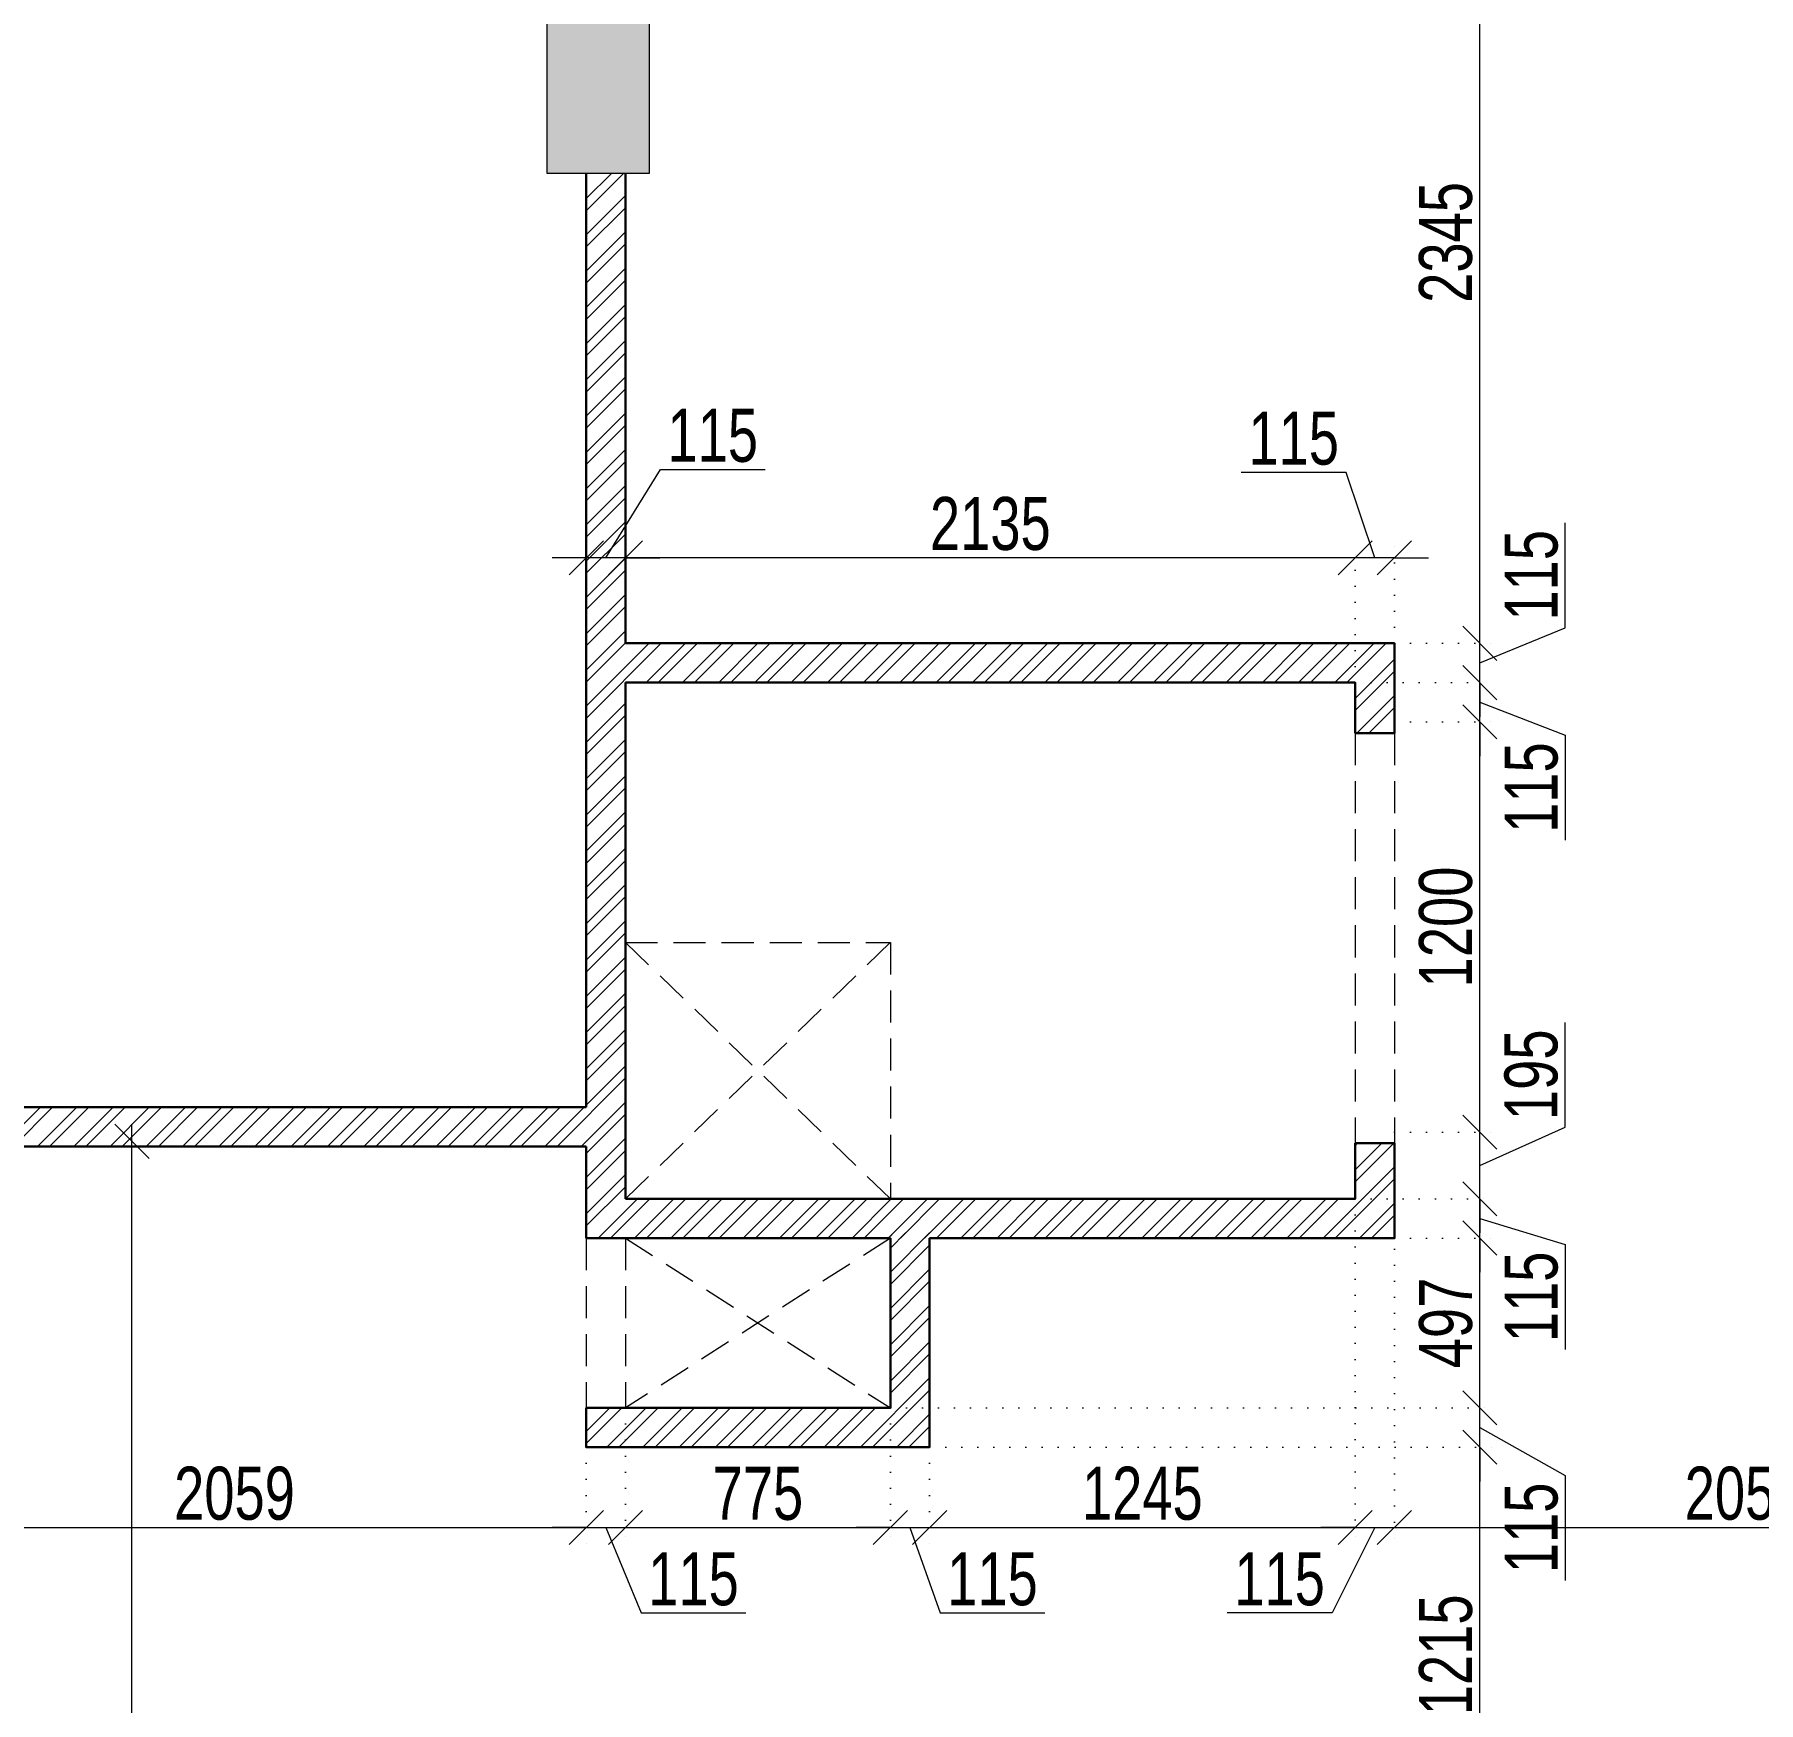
# Model space of a CAD drawing. Header units: inches. Extents: x 785882 to 928568, y 496782 to 576896.
# Drawn here: x 799110 to 804155, y 546141 to 551021 of the extents above; entities that cross this region are included whole.
import ezdxf

# ---------------------------------------------------------------- set-up
doc = ezdxf.new("R2010")
doc.units = ezdxf.units.IN
doc.header["$LTSCALE"] = 750
doc.header["$MEASUREMENT"] = 0
doc.linetypes.add('DOT', pattern=[0.25, 0, -0.25])
doc.linetypes.add('HIDDEN2', pattern=[0.1875, 0.125, -0.0625])
for name, color, linetype, lineweight in [('COLUMN', 5, 'Continuous', 13), ('DIMENSION WORKING-MSA', 222, 'Continuous', 13), ('DOTTED LINE-MSA', 3, 'HIDDEN2', 13), ('WALL HATCH-MSA', 251, 'Continuous', 9), ('WALL-MSA', 32, 'Continuous', 30)]:
    doc.layers.add(name, color=color, linetype=linetype, lineweight=lineweight)
doc.layers.add('R.C.C HATCH-MSA', color=250, linetype='Continuous')
doc.styles.add('AR', font='swisscl.ttf')
doc.dimstyles.new('WORKING DIM', dxfattribs={"dimtxt": 155, "dimasz": 100, "dimexe": 50, "dimexo": 0, "dimgap": 20, "dimtad": 1, "dimdec": 0, "dimzin": 0, "dimdsep": 46, "dimtxsty": 'AR', "dimblk": 'OBLIQUE', "dimcen": 0.09, "dimdle": 50, "dimclrd": 256, "dimclre": 250, "dimclrt": 256, "dimadec": 0, "dimazin": 0, "dimtfac": 1, "dimtdec": 0, "dimtofl": 0, "dimtmove": 1, "dimatfit": 0, "dimfxl": 1, "dimtolj": 1, "dimtzin": 0, "dimlwd": -1, "dimlwe": -1, "dimarcsym": 0})
pattern_1 = [(45, (-805741.795, -515731.36), (-53.0330086, 53.0330086), []), (45, (-805706.44, -515731.36), (-53.0330086, 53.0330086), [])]

# ---------------------------------------------------------------- blocks, each defined once
blk = doc.blocks.new('_Oblique')
at = {"color": 0, "linetype": 'ByBlock', "lineweight": -2}
blk.add_line((-0.5, -0.5), (0.5, 0.5), dxfattribs=at)
blk = doc.blocks.new('*D2724')
at = {"layer": 'Defpoints', "color": 0, "ltscale": 0.25, "transparency": 16777216}
for p in [(801729.2, 546888.2), (803339.3, 546888.2), (801809.3, 545673.2)]:
    blk.add_point(p, dxfattribs=at)
at = {"layer": 'DIMENSION WORKING-MSA', "ltscale": 0.25, "transparency": 16777216}
blk.add_line((803339.3, 545623.2), (803339.3, 546938.2), dxfattribs=at)
at = {"layer": 'DIMENSION WORKING-MSA', "color": 250, "linetype": 'DOT', "ltscale": 0.25, "transparency": 16777216}
for p, q in [((801729.2, 546888.2), (803389.3, 546888.2)), ((801809.3, 545673.2), (803389.3, 545673.2))]:
    blk.add_line(p, q, dxfattribs=at)
at = {"layer": 'DIMENSION WORKING-MSA', "ltscale": 0.25, "transparency": 16777216, "xscale": 100, "yscale": 100, "zscale": 100}
for p, rotation in [((803339.3, 546888.2), 90), ((803339.3, 545673.2), 270)]:
    blk.add_blockref('_Oblique', p, dxfattribs=dict(at, rotation=rotation))
at = {"layer": 'DIMENSION WORKING-MSA', "ltscale": 0.25, "transparency": 16777216, "insert": (803239.9, 546280.7), "char_height": 155, "attachment_point": 5, "rotation": 90, "style": 'AR'}
blk.add_mtext('\\A1;1215', dxfattribs=at)
blk = doc.blocks.new('*D2725')
at = {"layer": 'Defpoints', "color": 0, "ltscale": 0.25, "transparency": 16777216}
for p in [(801614.2, 547003.2), (803339.3, 547003.2), (801729.2, 546888.2)]:
    blk.add_point(p, dxfattribs=at)
at = {"layer": 'DIMENSION WORKING-MSA', "ltscale": 0.25, "transparency": 16777216}
for p, q in [((803339.3, 547003.2), (803339.3, 547103.2)), ((803339.3, 546888.2), (803339.3, 547003.2)), ((803339.3, 546945.7), (803589.3, 546805.5)), ((803339.3, 546888.2), (803339.3, 546788.2)), ((803589.3, 546805.5), (803589.3, 546498.7))]:
    blk.add_line(p, q, dxfattribs=at)
at = {"layer": 'DIMENSION WORKING-MSA', "color": 250, "linetype": 'DOT', "ltscale": 0.25, "transparency": 16777216}
for p, q in [((801614.2, 547003.2), (803389.3, 547003.2)), ((801729.2, 546888.2), (803389.3, 546888.2))]:
    blk.add_line(p, q, dxfattribs=at)
at = {"layer": 'DIMENSION WORKING-MSA', "ltscale": 0.25, "transparency": 16777216, "xscale": 100, "yscale": 100, "zscale": 100}
for p, rotation in [((803339.3, 547003.2), 270), ((803339.3, 546888.2), 90)]:
    blk.add_blockref('_Oblique', p, dxfattribs=dict(at, rotation=rotation))
at = {"layer": 'DIMENSION WORKING-MSA', "ltscale": 0.25, "transparency": 16777216, "insert": (803490.2, 546652.1), "char_height": 155, "attachment_point": 5, "rotation": 90, "style": 'AR'}
blk.add_mtext('\\A1;115', dxfattribs=at)
blk = doc.blocks.new('*D2726')
at = {"layer": 'Defpoints', "color": 0, "ltscale": 0.25, "transparency": 16777216}
for p in [(803089.3, 547499.9), (803339.3, 547499.9), (801614.2, 547003.2)]:
    blk.add_point(p, dxfattribs=at)
at = {"layer": 'DIMENSION WORKING-MSA', "ltscale": 0.25, "transparency": 16777216}
blk.add_line((803339.3, 546953.2), (803339.3, 547549.9), dxfattribs=at)
at = {"layer": 'DIMENSION WORKING-MSA', "color": 250, "linetype": 'DOT', "ltscale": 0.25, "transparency": 16777216}
for p, q in [((803089.3, 547499.9), (803389.3, 547499.9)), ((801614.2, 547003.2), (803389.3, 547003.2))]:
    blk.add_line(p, q, dxfattribs=at)
at = {"layer": 'DIMENSION WORKING-MSA', "ltscale": 0.25, "transparency": 16777216, "xscale": 100, "yscale": 100, "zscale": 100}
for p, rotation in [((803339.3, 547499.9), 90), ((803339.3, 547003.2), 270)]:
    blk.add_blockref('_Oblique', p, dxfattribs=dict(at, rotation=rotation))
at = {"layer": 'DIMENSION WORKING-MSA', "ltscale": 0.25, "transparency": 16777216, "insert": (803240, 547251.5), "char_height": 155, "attachment_point": 5, "rotation": 90, "style": 'AR'}
blk.add_mtext('\\A1;497', dxfattribs=at)
blk = doc.blocks.new('*D2727')
at = {"layer": 'Defpoints', "color": 0, "ltscale": 0.25, "transparency": 16777216}
for p in [(802974.3, 547614.9), (803339.3, 547614.9), (803089.3, 547499.9)]:
    blk.add_point(p, dxfattribs=at)
at = {"layer": 'DIMENSION WORKING-MSA', "ltscale": 0.25, "transparency": 16777216}
for p, q in [((803339.3, 547614.9), (803339.3, 547714.9)), ((803339.3, 547499.9), (803339.3, 547614.9)), ((803339.3, 547557.4), (803589.3, 547481.3)), ((803339.3, 547499.9), (803339.3, 547399.9)), ((803589.3, 547481.3), (803589.3, 547174.4))]:
    blk.add_line(p, q, dxfattribs=at)
at = {"layer": 'DIMENSION WORKING-MSA', "color": 250, "linetype": 'DOT', "ltscale": 0.25, "transparency": 16777216}
for p, q in [((802974.3, 547614.9), (803389.3, 547614.9)), ((803089.3, 547499.9), (803389.3, 547499.9))]:
    blk.add_line(p, q, dxfattribs=at)
at = {"layer": 'DIMENSION WORKING-MSA', "ltscale": 0.25, "transparency": 16777216, "xscale": 100, "yscale": 100, "zscale": 100}
for p, rotation in [((803339.3, 547614.9), 270), ((803339.3, 547499.9), 90)]:
    blk.add_blockref('_Oblique', p, dxfattribs=dict(at, rotation=rotation))
at = {"layer": 'DIMENSION WORKING-MSA', "ltscale": 0.25, "transparency": 16777216, "insert": (803490.2, 547327.8), "char_height": 155, "attachment_point": 5, "rotation": 90, "style": 'AR'}
blk.add_mtext('\\A1;115', dxfattribs=at)
blk = doc.blocks.new('*D2728')
at = {"layer": 'Defpoints', "color": 0, "ltscale": 0.25, "transparency": 16777216}
for p in [(803089.3, 547809.9), (803339.3, 547809.9), (802974.3, 547614.9)]:
    blk.add_point(p, dxfattribs=at)
at = {"layer": 'DIMENSION WORKING-MSA', "ltscale": 0.25, "transparency": 16777216}
for p, q in [((803589.3, 547824.1), (803589.3, 548131)), ((803339.3, 547809.9), (803339.3, 547909.9)), ((803339.3, 547712.4), (803589.3, 547824.1)), ((803339.3, 547614.9), (803339.3, 547809.9)), ((803339.3, 547614.9), (803339.3, 547514.9))]:
    blk.add_line(p, q, dxfattribs=at)
at = {"layer": 'DIMENSION WORKING-MSA', "color": 250, "linetype": 'DOT', "ltscale": 0.25, "transparency": 16777216}
for p, q in [((803089.3, 547809.9), (803389.3, 547809.9)), ((802974.3, 547614.9), (803389.3, 547614.9))]:
    blk.add_line(p, q, dxfattribs=at)
at = {"layer": 'DIMENSION WORKING-MSA', "ltscale": 0.25, "transparency": 16777216, "xscale": 100, "yscale": 100, "zscale": 100}
for p, rotation in [((803339.3, 547809.9), 270), ((803339.3, 547614.9), 90)]:
    blk.add_blockref('_Oblique', p, dxfattribs=dict(at, rotation=rotation))
at = {"layer": 'DIMENSION WORKING-MSA', "ltscale": 0.25, "transparency": 16777216, "insert": (803489.9, 547977.6), "char_height": 155, "attachment_point": 5, "rotation": 90, "style": 'AR'}
blk.add_mtext('\\A1;195', dxfattribs=at)
blk = doc.blocks.new('*D2729')
at = {"layer": 'Defpoints', "color": 0, "ltscale": 0.25, "transparency": 16777216}
for p in [(803089.3, 549009.9), (803339.3, 549009.9), (803089.3, 547809.9)]:
    blk.add_point(p, dxfattribs=at)
at = {"layer": 'DIMENSION WORKING-MSA', "ltscale": 0.25, "transparency": 16777216}
blk.add_line((803339.3, 547759.9), (803339.3, 549059.9), dxfattribs=at)
at = {"layer": 'DIMENSION WORKING-MSA', "color": 250, "linetype": 'DOT', "ltscale": 0.25, "transparency": 16777216}
for p, q in [((803089.3, 549009.9), (803389.3, 549009.9)), ((803089.3, 547809.9), (803389.3, 547809.9))]:
    blk.add_line(p, q, dxfattribs=at)
at = {"layer": 'DIMENSION WORKING-MSA', "ltscale": 0.25, "transparency": 16777216, "xscale": 100, "yscale": 100, "zscale": 100}
for p, rotation in [((803339.3, 549009.9), 90), ((803339.3, 547809.9), 270)]:
    blk.add_blockref('_Oblique', p, dxfattribs=dict(at, rotation=rotation))
at = {"layer": 'DIMENSION WORKING-MSA', "ltscale": 0.25, "transparency": 16777216, "insert": (803239.9, 548409.9), "char_height": 155, "attachment_point": 5, "rotation": 90, "style": 'AR'}
blk.add_mtext('\\A1;1200', dxfattribs=at)
blk = doc.blocks.new('*D2730')
at = {"layer": 'Defpoints', "color": 0, "ltscale": 0.25, "transparency": 16777216}
for p in [(802974.3, 549124.9), (803339.3, 549124.9), (803089.3, 549009.9)]:
    blk.add_point(p, dxfattribs=at)
at = {"layer": 'DIMENSION WORKING-MSA', "ltscale": 0.25, "transparency": 16777216}
for p, q in [((803339.3, 549124.9), (803339.3, 549224.9)), ((803339.3, 549009.9), (803339.3, 549124.9)), ((803339.3, 549067.4), (803589.3, 548971)), ((803339.3, 549009.9), (803339.3, 548909.9)), ((803589.3, 548971), (803589.3, 548664.2))]:
    blk.add_line(p, q, dxfattribs=at)
at = {"layer": 'DIMENSION WORKING-MSA', "color": 250, "linetype": 'DOT', "ltscale": 0.25, "transparency": 16777216}
for p, q in [((802974.3, 549124.9), (803389.3, 549124.9)), ((803089.3, 549009.9), (803389.3, 549009.9))]:
    blk.add_line(p, q, dxfattribs=at)
at = {"layer": 'DIMENSION WORKING-MSA', "ltscale": 0.25, "transparency": 16777216, "xscale": 100, "yscale": 100, "zscale": 100}
for p, rotation in [((803339.3, 549124.9), 270), ((803339.3, 549009.9), 90)]:
    blk.add_blockref('_Oblique', p, dxfattribs=dict(at, rotation=rotation))
at = {"layer": 'DIMENSION WORKING-MSA', "ltscale": 0.25, "transparency": 16777216, "insert": (803490.2, 548817.6), "char_height": 155, "attachment_point": 5, "rotation": 90, "style": 'AR'}
blk.add_mtext('\\A1;115', dxfattribs=at)
blk = doc.blocks.new('*D2731')
at = {"layer": 'Defpoints', "color": 0, "ltscale": 0.25, "transparency": 16777216}
for p in [(803089.3, 549239.9), (803339.3, 549239.9), (802974.3, 549124.9)]:
    blk.add_point(p, dxfattribs=at)
at = {"layer": 'DIMENSION WORKING-MSA', "ltscale": 0.25, "transparency": 16777216}
for p, q in [((803589.3, 549285.3), (803589.3, 549592.1)), ((803339.3, 549239.9), (803339.3, 549339.9)), ((803339.3, 549182.4), (803589.3, 549285.3)), ((803339.3, 549124.9), (803339.3, 549239.9)), ((803339.3, 549124.9), (803339.3, 549024.9))]:
    blk.add_line(p, q, dxfattribs=at)
at = {"layer": 'DIMENSION WORKING-MSA', "color": 250, "linetype": 'DOT', "ltscale": 0.25, "transparency": 16777216}
for p, q in [((803089.3, 549239.9), (803389.3, 549239.9)), ((802974.3, 549124.9), (803389.3, 549124.9))]:
    blk.add_line(p, q, dxfattribs=at)
at = {"layer": 'DIMENSION WORKING-MSA', "ltscale": 0.25, "transparency": 16777216, "xscale": 100, "yscale": 100, "zscale": 100}
for p, rotation in [((803339.3, 549239.9), 270), ((803339.3, 549124.9), 90)]:
    blk.add_blockref('_Oblique', p, dxfattribs=dict(at, rotation=rotation))
at = {"layer": 'DIMENSION WORKING-MSA', "ltscale": 0.25, "transparency": 16777216, "insert": (803490.2, 549438.7), "char_height": 155, "attachment_point": 5, "rotation": 90, "style": 'AR'}
blk.add_mtext('\\A1;115', dxfattribs=at)
blk = doc.blocks.new('*D2732')
at = {"layer": 'Defpoints', "color": 0, "ltscale": 0.25, "transparency": 16777216}
for p in [(803339.3, 551584.9), (803339.3, 551584.9), (803089.3, 549239.9)]:
    blk.add_point(p, dxfattribs=at)
at = {"layer": 'DIMENSION WORKING-MSA', "ltscale": 0.25, "transparency": 16777216}
blk.add_line((803339.3, 549189.9), (803339.3, 551634.9), dxfattribs=at)
at = {"layer": 'DIMENSION WORKING-MSA', "color": 250, "linetype": 'DOT', "ltscale": 0.25, "transparency": 16777216}
for p, q in [((803339.3, 551584.9), (803389.3, 551584.9)), ((803089.3, 549239.9), (803389.3, 549239.9))]:
    blk.add_line(p, q, dxfattribs=at)
at = {"layer": 'DIMENSION WORKING-MSA', "ltscale": 0.25, "transparency": 16777216, "xscale": 100, "yscale": 100, "zscale": 100}
for p, rotation in [((803339.3, 551584.9), 90), ((803339.3, 549239.9), 270)]:
    blk.add_blockref('_Oblique', p, dxfattribs=dict(at, rotation=rotation))
at = {"layer": 'DIMENSION WORKING-MSA', "ltscale": 0.25, "transparency": 16777216, "insert": (803239.8, 550412.4), "char_height": 155, "attachment_point": 5, "rotation": 90, "style": 'AR'}
blk.add_mtext('\\A1;2345', dxfattribs=at)
blk = doc.blocks.new('*D2485')
at = {"layer": 'Defpoints', "color": 0, "ltscale": 0.25, "transparency": 16777216}
for p in [(798665.5, 546888.2), (800724.3, 546888.2), (800724.3, 546653.2)]:
    blk.add_point(p, dxfattribs=at)
at = {"layer": 'DIMENSION WORKING-MSA', "color": 250, "linetype": 'DOT', "ltscale": 0.25, "transparency": 16777216}
for p, q in [((798665.5, 546888.2), (798665.5, 546603.2)), ((800724.3, 546888.2), (800724.3, 546603.2))]:
    blk.add_line(p, q, dxfattribs=at)
at = {"layer": 'DIMENSION WORKING-MSA', "ltscale": 0.25, "transparency": 16777216}
blk.add_line((798615.5, 546653.2), (800774.3, 546653.2), dxfattribs=at)
at = {"layer": 'DIMENSION WORKING-MSA', "ltscale": 0.25, "transparency": 16777216, "xscale": 100, "yscale": 100, "zscale": 100, "rotation": 180}
blk.add_blockref('_Oblique', (798665.5, 546653.2), dxfattribs=at)
at = {"layer": 'DIMENSION WORKING-MSA', "ltscale": 0.25, "transparency": 16777216, "xscale": 100, "yscale": 100, "zscale": 100}
blk.add_blockref('_Oblique', (800724.3, 546653.2), dxfattribs=at)
at = {"layer": 'DIMENSION WORKING-MSA', "ltscale": 0.25, "transparency": 16777216, "insert": (799694.9, 546752.5), "char_height": 155, "attachment_point": 5, "style": 'AR'}
blk.add_mtext('\\A1;2059', dxfattribs=at)
blk = doc.blocks.new('*D2486')
at = {"layer": 'Defpoints', "color": 0, "ltscale": 0.25, "transparency": 16777216}
for p in [(800839.3, 547003.2), (800724.3, 546888.2), (800839.3, 546653.2)]:
    blk.add_point(p, dxfattribs=at)
at = {"layer": 'DIMENSION WORKING-MSA', "color": 250, "linetype": 'DOT', "ltscale": 0.25, "transparency": 16777216}
for p, q in [((800839.3, 547003.2), (800839.3, 546603.2)), ((800724.3, 546888.2), (800724.3, 546603.2))]:
    blk.add_line(p, q, dxfattribs=at)
at = {"layer": 'DIMENSION WORKING-MSA', "ltscale": 0.25, "transparency": 16777216}
for p, q in [((800724.3, 546653.2), (800624.3, 546653.2)), ((800724.3, 546653.2), (800839.3, 546653.2)), ((800781.8, 546653.2), (800884.7, 546403.2)), ((800839.3, 546653.2), (800939.3, 546653.2)), ((800884.7, 546403.2), (801191.6, 546403.2))]:
    blk.add_line(p, q, dxfattribs=at)
at = {"layer": 'DIMENSION WORKING-MSA', "ltscale": 0.25, "transparency": 16777216, "xscale": 100, "yscale": 100, "zscale": 100}
blk.add_blockref('_Oblique', (800724.3, 546653.2), dxfattribs=at)
at = {"layer": 'DIMENSION WORKING-MSA', "ltscale": 0.25, "transparency": 16777216, "xscale": 100, "yscale": 100, "zscale": 100, "rotation": 180}
blk.add_blockref('_Oblique', (800839.3, 546653.2), dxfattribs=at)
at = {"layer": 'DIMENSION WORKING-MSA', "ltscale": 0.25, "transparency": 16777216, "insert": (801038.2, 546502.2), "char_height": 155, "attachment_point": 5, "style": 'AR'}
blk.add_mtext('\\A1;115', dxfattribs=at)
blk = doc.blocks.new('*D2487')
at = {"layer": 'Defpoints', "color": 0, "ltscale": 0.25, "transparency": 16777216}
for p in [(800839.3, 547003.2), (801614.2, 547003.2), (801614.2, 546653.2)]:
    blk.add_point(p, dxfattribs=at)
at = {"layer": 'DIMENSION WORKING-MSA', "color": 250, "linetype": 'DOT', "ltscale": 0.25, "transparency": 16777216}
for p, q in [((800839.3, 547003.2), (800839.3, 546603.2)), ((801614.2, 547003.2), (801614.2, 546603.2))]:
    blk.add_line(p, q, dxfattribs=at)
at = {"layer": 'DIMENSION WORKING-MSA', "ltscale": 0.25, "transparency": 16777216}
blk.add_line((800789.3, 546653.2), (801664.2, 546653.2), dxfattribs=at)
at = {"layer": 'DIMENSION WORKING-MSA', "ltscale": 0.25, "transparency": 16777216, "xscale": 100, "yscale": 100, "zscale": 100, "rotation": 180}
blk.add_blockref('_Oblique', (800839.3, 546653.2), dxfattribs=at)
at = {"layer": 'DIMENSION WORKING-MSA', "ltscale": 0.25, "transparency": 16777216, "xscale": 100, "yscale": 100, "zscale": 100}
blk.add_blockref('_Oblique', (801614.2, 546653.2), dxfattribs=at)
at = {"layer": 'DIMENSION WORKING-MSA', "ltscale": 0.25, "transparency": 16777216, "insert": (801226.7, 546752.2), "char_height": 155, "attachment_point": 5, "style": 'AR'}
blk.add_mtext('\\A1;775', dxfattribs=at)
blk = doc.blocks.new('*D2488')
at = {"layer": 'Defpoints', "color": 0, "ltscale": 0.25, "transparency": 16777216}
for p in [(801614.2, 547003.2), (801729.2, 546888.2), (801729.2, 546653.2)]:
    blk.add_point(p, dxfattribs=at)
at = {"layer": 'DIMENSION WORKING-MSA', "color": 250, "linetype": 'DOT', "ltscale": 0.25, "transparency": 16777216}
for p, q in [((801614.2, 547003.2), (801614.2, 546603.2)), ((801729.2, 546888.2), (801729.2, 546603.2))]:
    blk.add_line(p, q, dxfattribs=at)
at = {"layer": 'DIMENSION WORKING-MSA', "ltscale": 0.25, "transparency": 16777216}
for p, q in [((801614.2, 546653.2), (801514.2, 546653.2)), ((801614.2, 546653.2), (801729.2, 546653.2)), ((801671.7, 546653.2), (801759.6, 546403.2)), ((801729.2, 546653.2), (801829.2, 546653.2)), ((801759.6, 546403.2), (802066.5, 546403.2))]:
    blk.add_line(p, q, dxfattribs=at)
at = {"layer": 'DIMENSION WORKING-MSA', "ltscale": 0.25, "transparency": 16777216, "xscale": 100, "yscale": 100, "zscale": 100}
blk.add_blockref('_Oblique', (801614.2, 546653.2), dxfattribs=at)
at = {"layer": 'DIMENSION WORKING-MSA', "ltscale": 0.25, "transparency": 16777216, "xscale": 100, "yscale": 100, "zscale": 100, "rotation": 180}
blk.add_blockref('_Oblique', (801729.2, 546653.2), dxfattribs=at)
at = {"layer": 'DIMENSION WORKING-MSA', "ltscale": 0.25, "transparency": 16777216, "insert": (801913.1, 546502.2), "char_height": 155, "attachment_point": 5, "style": 'AR'}
blk.add_mtext('\\A1;115', dxfattribs=at)
blk = doc.blocks.new('*D2491')
at = {"layer": 'Defpoints', "color": 0, "ltscale": 0.25, "transparency": 16777216}
for p in [(799394.9, 547783), (799394.9, 547783), (799394.9, 543704.2)]:
    blk.add_point(p, dxfattribs=at)
at = {"layer": 'DIMENSION WORKING-MSA', "ltscale": 0.25, "transparency": 16777216}
blk.add_line((799394.9, 543654.2), (799394.9, 547833), dxfattribs=at)
at = {"layer": 'DIMENSION WORKING-MSA', "color": 250, "linetype": 'DOT', "ltscale": 0.25, "transparency": 16777216}
for p, q in [((799394.9, 547783), (799344.9, 547783)), ((799394.9, 543704.2), (799344.9, 543704.2))]:
    blk.add_line(p, q, dxfattribs=at)
at = {"layer": 'DIMENSION WORKING-MSA', "ltscale": 0.25, "transparency": 16777216, "xscale": 100, "yscale": 100, "zscale": 100}
for p, rotation in [((799394.9, 547783), 90), ((799394.9, 543704.2), 270)]:
    blk.add_blockref('_Oblique', p, dxfattribs=dict(at, rotation=rotation))
at = {"layer": 'DIMENSION WORKING-MSA', "ltscale": 0.25, "transparency": 16777216, "insert": (799295.5, 545743.6), "char_height": 155, "attachment_point": 5, "rotation": 90, "style": 'AR'}
blk.add_mtext('\\A1;4079', dxfattribs=at)
blk = doc.blocks.new('*D2493')
at = {"layer": 'Defpoints', "color": 0, "ltscale": 0.25, "transparency": 16777216}
for p in [(802974.3, 547614.9), (801729.2, 546888.2), (802974.3, 546653.2)]:
    blk.add_point(p, dxfattribs=at)
at = {"layer": 'DIMENSION WORKING-MSA', "color": 250, "linetype": 'DOT', "ltscale": 0.25, "transparency": 16777216}
for p, q in [((802974.3, 547614.9), (802974.3, 546603.2)), ((801729.2, 546888.2), (801729.2, 546603.2))]:
    blk.add_line(p, q, dxfattribs=at)
at = {"layer": 'DIMENSION WORKING-MSA', "ltscale": 0.25, "transparency": 16777216}
blk.add_line((801679.2, 546653.2), (803024.3, 546653.2), dxfattribs=at)
at = {"layer": 'DIMENSION WORKING-MSA', "ltscale": 0.25, "transparency": 16777216, "xscale": 100, "yscale": 100, "zscale": 100, "rotation": 180}
blk.add_blockref('_Oblique', (801729.2, 546653.2), dxfattribs=at)
at = {"layer": 'DIMENSION WORKING-MSA', "ltscale": 0.25, "transparency": 16777216, "xscale": 100, "yscale": 100, "zscale": 100}
blk.add_blockref('_Oblique', (802974.3, 546653.2), dxfattribs=at)
at = {"layer": 'DIMENSION WORKING-MSA', "ltscale": 0.25, "transparency": 16777216, "insert": (802351.7, 546752.5), "char_height": 155, "attachment_point": 5, "style": 'AR'}
blk.add_mtext('\\A1;1245', dxfattribs=at)
blk = doc.blocks.new('*D2494')
at = {"layer": 'Defpoints', "color": 0, "ltscale": 0.25, "transparency": 16777216}
for p in [(802974.3, 547614.9), (803089.3, 547514.9), (803089.3, 546653.2)]:
    blk.add_point(p, dxfattribs=at)
at = {"layer": 'DIMENSION WORKING-MSA', "color": 250, "linetype": 'DOT', "ltscale": 0.25, "transparency": 16777216}
for p, q in [((802974.3, 547614.9), (802974.3, 546603.2)), ((803089.3, 547514.9), (803089.3, 546603.2))]:
    blk.add_line(p, q, dxfattribs=at)
at = {"layer": 'DIMENSION WORKING-MSA', "ltscale": 0.25, "transparency": 16777216}
for p, q in [((802974.3, 546653.2), (802874.3, 546653.2)), ((803031.8, 546653.2), (802906.8, 546403.2)), ((802974.3, 546653.2), (803089.3, 546653.2)), ((803089.3, 546653.2), (803189.3, 546653.2)), ((802906.8, 546403.2), (802599.9, 546403.2))]:
    blk.add_line(p, q, dxfattribs=at)
at = {"layer": 'DIMENSION WORKING-MSA', "ltscale": 0.25, "transparency": 16777216, "xscale": 100, "yscale": 100, "zscale": 100}
blk.add_blockref('_Oblique', (802974.3, 546653.2), dxfattribs=at)
at = {"layer": 'DIMENSION WORKING-MSA', "ltscale": 0.25, "transparency": 16777216, "xscale": 100, "yscale": 100, "zscale": 100, "rotation": 180}
blk.add_blockref('_Oblique', (803089.3, 546653.2), dxfattribs=at)
at = {"layer": 'DIMENSION WORKING-MSA', "ltscale": 0.25, "transparency": 16777216, "insert": (802753.3, 546502.2), "char_height": 155, "attachment_point": 5, "style": 'AR'}
blk.add_mtext('\\A1;115', dxfattribs=at)
blk = doc.blocks.new('*D2495')
at = {"layer": 'Defpoints', "color": 0, "ltscale": 0.25, "transparency": 16777216}
for p in [(805141.8, 547583), (803089.3, 547514.9), (805141.8, 546653.2)]:
    blk.add_point(p, dxfattribs=at)
at = {"layer": 'DIMENSION WORKING-MSA', "color": 250, "linetype": 'DOT', "ltscale": 0.25, "transparency": 16777216}
for p, q in [((805141.8, 547583), (805141.8, 546603.2)), ((803089.3, 547514.9), (803089.3, 546603.2))]:
    blk.add_line(p, q, dxfattribs=at)
at = {"layer": 'DIMENSION WORKING-MSA', "ltscale": 0.25, "transparency": 16777216}
blk.add_line((803039.3, 546653.2), (805191.8, 546653.2), dxfattribs=at)
at = {"layer": 'DIMENSION WORKING-MSA', "ltscale": 0.25, "transparency": 16777216, "xscale": 100, "yscale": 100, "zscale": 100, "rotation": 180}
blk.add_blockref('_Oblique', (803089.3, 546653.2), dxfattribs=at)
at = {"layer": 'DIMENSION WORKING-MSA', "ltscale": 0.25, "transparency": 16777216, "xscale": 100, "yscale": 100, "zscale": 100}
blk.add_blockref('_Oblique', (805141.8, 546653.2), dxfattribs=at)
at = {"layer": 'DIMENSION WORKING-MSA', "ltscale": 0.25, "transparency": 16777216, "insert": (804115.5, 546752.6), "char_height": 155, "attachment_point": 5, "style": 'AR'}
blk.add_mtext('\\A1;2053', dxfattribs=at)
blk = doc.blocks.new('*D2598')
at = {"layer": 'Defpoints', "color": 0, "ltscale": 0.25, "transparency": 16777216}
for p in [(802974.3, 549489.9), (803089.3, 549239.9), (802974.3, 549124.9)]:
    blk.add_point(p, dxfattribs=at)
at = {"layer": 'DIMENSION WORKING-MSA', "ltscale": 0.25, "transparency": 16777216}
for p, q in [((802948, 549739.9), (802641.2, 549739.9)), ((803031.8, 549489.9), (802948, 549739.9)), ((802974.3, 549489.9), (802874.3, 549489.9)), ((803089.3, 549489.9), (802974.3, 549489.9)), ((803089.3, 549489.9), (803189.3, 549489.9))]:
    blk.add_line(p, q, dxfattribs=at)
at = {"layer": 'DIMENSION WORKING-MSA', "color": 250, "linetype": 'DOT', "ltscale": 0.25, "transparency": 16777216}
for p, q in [((802974.3, 549124.9), (802974.3, 549539.9)), ((803089.3, 549239.9), (803089.3, 549539.9))]:
    blk.add_line(p, q, dxfattribs=at)
at = {"layer": 'DIMENSION WORKING-MSA', "ltscale": 0.25, "transparency": 16777216, "xscale": 100, "yscale": 100, "zscale": 100}
blk.add_blockref('_Oblique', (802974.3, 549489.9), dxfattribs=at)
at = {"layer": 'DIMENSION WORKING-MSA', "ltscale": 0.25, "transparency": 16777216, "xscale": 100, "yscale": 100, "zscale": 100, "rotation": 180}
blk.add_blockref('_Oblique', (803089.3, 549489.9), dxfattribs=at)
at = {"layer": 'DIMENSION WORKING-MSA', "ltscale": 0.25, "transparency": 16777216, "insert": (802794.6, 549838.9), "char_height": 155, "attachment_point": 5, "style": 'AR'}
blk.add_mtext('\\A1;115', dxfattribs=at)
blk = doc.blocks.new('*D2599')
at = {"layer": 'Defpoints', "color": 0, "ltscale": 0.25, "transparency": 16777216}
for p in [(800839.3, 549489.9), (800839.3, 549239.9), (802974.3, 549124.9)]:
    blk.add_point(p, dxfattribs=at)
at = {"layer": 'DIMENSION WORKING-MSA', "color": 250, "linetype": 'DOT', "ltscale": 0.25, "transparency": 16777216}
for p, q in [((800839.3, 549239.9), (800839.3, 549539.9)), ((802974.3, 549124.9), (802974.3, 549539.9))]:
    blk.add_line(p, q, dxfattribs=at)
at = {"layer": 'DIMENSION WORKING-MSA', "ltscale": 0.25, "transparency": 16777216}
blk.add_line((803024.3, 549489.9), (800789.3, 549489.9), dxfattribs=at)
at = {"layer": 'DIMENSION WORKING-MSA', "ltscale": 0.25, "transparency": 16777216, "xscale": 100, "yscale": 100, "zscale": 100, "rotation": 180}
blk.add_blockref('_Oblique', (800839.3, 549489.9), dxfattribs=at)
at = {"layer": 'DIMENSION WORKING-MSA', "ltscale": 0.25, "transparency": 16777216, "xscale": 100, "yscale": 100, "zscale": 100}
blk.add_blockref('_Oblique', (802974.3, 549489.9), dxfattribs=at)
at = {"layer": 'DIMENSION WORKING-MSA', "ltscale": 0.25, "transparency": 16777216, "insert": (801906.8, 549589.3), "char_height": 155, "attachment_point": 5, "style": 'AR'}
blk.add_mtext('\\A1;2135', dxfattribs=at)
blk = doc.blocks.new('*D2612')
at = {"layer": 'Defpoints', "color": 0, "ltscale": 0.25, "transparency": 16777216}
for p in [(800724.3, 549489.9), (800724.3, 549239.9), (800839.3, 549239.9)]:
    blk.add_point(p, dxfattribs=at)
at = {"layer": 'DIMENSION WORKING-MSA', "ltscale": 0.25, "transparency": 16777216}
for p, q in [((800781.8, 549489.9), (800941.1, 549748)), ((800941.1, 549748), (801247.9, 549748)), ((800724.3, 549489.9), (800624.3, 549489.9)), ((800839.3, 549489.9), (800724.3, 549489.9)), ((800839.3, 549489.9), (800939.3, 549489.9))]:
    blk.add_line(p, q, dxfattribs=at)
at = {"layer": 'DIMENSION WORKING-MSA', "color": 250, "linetype": 'DOT', "ltscale": 0.25, "transparency": 16777216}
for p, q in [((800724.3, 549239.9), (800724.3, 549539.9)), ((800839.3, 549239.9), (800839.3, 549539.9))]:
    blk.add_line(p, q, dxfattribs=at)
at = {"layer": 'DIMENSION WORKING-MSA', "ltscale": 0.25, "transparency": 16777216, "xscale": 100, "yscale": 100, "zscale": 100}
blk.add_blockref('_Oblique', (800724.3, 549489.9), dxfattribs=at)
at = {"layer": 'DIMENSION WORKING-MSA', "ltscale": 0.25, "transparency": 16777216, "xscale": 100, "yscale": 100, "zscale": 100, "rotation": 180}
blk.add_blockref('_Oblique', (800839.3, 549489.9), dxfattribs=at)
at = {"layer": 'DIMENSION WORKING-MSA', "ltscale": 0.25, "transparency": 16777216, "insert": (801094.5, 549847.1), "char_height": 155, "attachment_point": 5, "style": 'AR'}
blk.add_mtext('\\A1;115', dxfattribs=at)
blk = doc.blocks.new('BLOCK-I & J BASEMENT 2 TO GROUND COLOUMN')
at = {"layer": 'R.C.C HATCH-MSA'}
h = blk.add_hatch(color=256, dxfattribs=at)
h.dxf.hatch_style = 1
h.paths.add_polyline_path([(15138.6, -30746.7), (14838.5, -30746.7), (14838.5, -31946.7), (15138.6, -31946.7)])
h.paths.add_polyline_path([(5587.8, -30746.7), (5887.8, -30746.7), (5887.8, -31946.7), (5587.8, -31946.7)])
h.paths.add_polyline_path([(18173.9, -30746.7), (18173.9, -31046.7), (19373.9, -31046.7), (19373.9, -30746.7)])
h.paths.add_polyline_path([(2552.6, -30746.7), (2552.6, -31046.7), (1352.6, -31046.7), (1352.6, -30746.7)])
h.paths.add_polyline_path([(11672.9, -31567.4), (11372.9, -31567.4), (11372.9, -32767.4), (11672.9, -32767.4)])
h.paths.add_polyline_path([(9053.5, -31567.4), (9353.5, -31567.4), (9353.5, -32767.4), (9053.5, -32767.4)])
h.paths.add_polyline_path([(1866.7, -36193.6), (1866.7, -36493.6), (666.7, -36493.6), (666.7, -36193.6)])
h.paths.add_polyline_path([(20059.7, -36193.6), (20059.7, -36493.6), (18859.7, -36493.6), (18859.7, -36193.6)])
h.paths.add_polyline_path([(5887.8, -37763.3), (5887.8, -38063.3), (4687.8, -38063.3), (4687.8, -37763.3)])
h.paths.add_polyline_path([(2495.4, -39281.1), (2495.4, -39581.1), (1295.4, -39581.1), (1295.4, -39281.1)])
h.paths.add_polyline_path([(18231, -39281.1), (18231, -39581.1), (19431, -39581.1), (19431, -39281.1)])
h.paths.add_polyline_path([(10513.2, -38063.3), (10213.2, -38063.3), (10213.2, -36863.3), (10513.2, -36863.3)])
h.paths.add_polyline_path([(15138.6, -28117.8), (14838.5, -28117.8), (14838.5, -26917.8), (15138.6, -26917.8)])
h.paths.add_polyline_path([(5587.8, -28117.8), (5887.8, -28117.8), (5887.8, -26917.8), (5587.8, -26917.8)])
h.paths.add_polyline_path([(18173.9, -28117.8), (18173.9, -27817.8), (19373.9, -27817.8), (19373.9, -28117.8)])
h.paths.add_polyline_path([(2552.6, -28117.8), (2552.6, -27817.8), (1352.6, -27817.8), (1352.6, -28117.8)])
h.paths.add_polyline_path([(11672.9, -27297.1), (11372.9, -27297.1), (11372.9, -26097.1), (11672.9, -26097.1)])
h.paths.add_polyline_path([(9053.5, -27297.1), (9353.5, -27297.1), (9353.5, -26097.1), (9053.5, -26097.1)])
h.paths.add_polyline_path([(1866.7, -22670.9), (1866.7, -22370.9), (666.7, -22370.9), (666.7, -22670.9)])
h.paths.add_polyline_path([(20059.7, -22670.9), (20059.7, -22370.9), (18859.7, -22370.9), (18859.7, -22670.9)])
h.paths.add_polyline_path([(5887.8, -21101.2), (5887.8, -20801.2), (4687.8, -20801.2), (4687.8, -21101.2)])
h.paths.add_polyline_path([(2495.4, -19583.4), (2495.4, -19283.4), (1295.4, -19283.4), (1295.4, -19583.4)])
h.paths.add_polyline_path([(18231, -19583.4), (18231, -19283.4), (19431, -19283.4), (19431, -19583.4)])
h.paths.add_polyline_path([(10513.2, -20801.2), (10213.2, -20801.2), (10213.2, -22001.2), (10513.2, -22001.2)])
h.paths.add_polyline_path([(11277.6, -17832.2), (11277.6, -17532.2), (12477.6, -17532.2), (12477.6, -17832.2)])
h.paths.add_polyline_path([(9448.8, -17832.2), (9448.8, -17532.2), (8248.8, -17532.2), (8248.8, -17832.2)])
h.paths.add_polyline_path([(15810.1, -15622.4), (15810.1, -15322.4), (17010.1, -15322.4), (17010.1, -15622.4)])
h.paths.add_polyline_path([(4916.3, -15622.4), (4916.3, -15322.4), (3716.3, -15322.4), (3716.3, -15622.4)])
h.paths.add_polyline_path([(20726.4, -13444.5), (20726.4, -13144.5), (19131, -13144.5), (19131, -13444.5)])
h.paths.add_polyline_path([(0, -13444.5), (0, -13144.5), (1595.4, -13144.5), (1595.4, -13444.5)])
h.paths.add_polyline_path([(9448.8, -12590.5), (9148.8, -12590.5), (9148.8, -11390.5), (9448.8, -11390.5)])
h.paths.add_polyline_path([(11277.6, -12590.5), (11577.6, -12590.5), (11577.6, -11390.5), (11277.6, -11390.5)])
h.paths.add_polyline_path([(14200.1, -11620.5), (16640.1, -11620.5), (16640.1, -8952.1), (14200.1, -8952.1), (14200.1, -9182.1), (16410.1, -9182.1), (16410.1, -11390.5), (14200.1, -11390.5)])
h.paths.add_polyline_path([(6526.3, -11620.5), (4086.3, -11620.5), (4086.3, -8952.1), (6526.3, -8952.1), (6526.3, -9182.1), (4316.3, -9182.1), (4316.3, -11390.5), (6526.3, -11390.5)])
h.paths.add_polyline_path([(8229.6, -9182.1), (7929.6, -9182.1), (7929.6, -7982.1), (8229.6, -7982.1)])
h.paths.add_polyline_path([(8229.6, -3464.6), (7929.6, -3464.6), (7929.6, -4664.6), (8229.6, -4664.6)])
h.paths.add_polyline_path([(1200, -7353.3), (1200, -7053.3), (0, -7053.3), (0, -7353.3)])
h.paths.add_polyline_path([(3582.8, -4238.3), (3582.8, -3938.3), (2382.8, -3938.3), (2382.8, -4238.3)])
h.paths.add_polyline_path([(8229.6, -609.6), (7929.6, -609.6), (7929.6, -1809.6), (8229.6, -1809.6)])
h.paths.add_polyline_path([(3582.8, 0), (3282.8, 0), (3282.8, -1200), (3582.8, -1200)])
h.paths.add_polyline_path([(0, 0), (0, -300), (1200, -300), (1200, 0)])
h.paths.add_polyline_path([(12496.8, -9182.1), (12796.8, -9182.1), (12796.8, -7982.1), (12496.8, -7982.1)])
h.paths.add_polyline_path([(12496.8, -3464.6), (12796.8, -3464.6), (12796.8, -4664.6), (12496.8, -4664.6)])
h.paths.add_polyline_path([(19526.4, -7353.3), (19526.4, -7053.3), (20726.4, -7053.3), (20726.4, -7353.3)])
h.paths.add_polyline_path([(17143.6, -4238.3), (17143.6, -3938.3), (18343.6, -3938.3), (18343.6, -4238.3)])
h.paths.add_polyline_path([(12496.8, -609.6), (12796.8, -609.6), (12796.8, -1809.6), (12496.8, -1809.6)])
h.paths.add_polyline_path([(17143.6, 0), (17443.6, 0), (17443.6, -1200), (17143.6, -1200)])
h.paths.add_polyline_path([(20726.4, 0), (20726.4, -300), (19526.4, -300), (19526.4, 0)])
h.paths.add_polyline_path([(11277.6, -41032.3), (11277.6, -41332.3), (12477.6, -41332.3), (12477.6, -41032.3)])
h.paths.add_polyline_path([(9448.8, -41032.3), (9448.8, -41332.3), (8248.8, -41332.3), (8248.8, -41032.3)])
h.paths.add_polyline_path([(4916.3, -43242.1), (4916.3, -43542.1), (3716.3, -43542.1), (3716.3, -43242.1)])
h.paths.add_polyline_path([(0, -45420), (0, -45720), (1595.4, -45720), (1595.4, -45420)])
h.paths.add_polyline_path([(15810.1, -43242.1), (15810.1, -43542.1), (17010.1, -43542.1), (17010.1, -43242.1)])
h.paths.add_polyline_path([(20726.4, -45420), (20726.4, -45720), (19131, -45720), (19131, -45420)])
h.paths.add_polyline_path([(9448.8, -46274), (9148.8, -46274), (9148.8, -47474), (9448.8, -47474)])
h.paths.add_polyline_path([(11277.6, -46274), (11577.6, -46274), (11577.6, -47474), (11277.6, -47474)])
h.paths.add_polyline_path([(14200.1, -47244), (16640.1, -47244), (16640.1, -49912.4), (14200.1, -49912.4), (14200.1, -49682.4), (16410.1, -49682.4), (16410.1, -47474), (14200.1, -47474)])
h.paths.add_polyline_path([(6526.3, -47244), (4086.3, -47244), (4086.3, -49912.4), (6526.3, -49912.4), (6526.3, -49682.4), (4316.3, -49682.4), (4316.3, -47474), (6526.3, -47474)])
h.paths.add_polyline_path([(8229.6, -49682.4), (7929.6, -49682.4), (7929.6, -50882.4), (8229.6, -50882.4)])
h.paths.add_polyline_path([(8229.6, -55399.9), (7929.6, -55399.9), (7929.6, -54199.9), (8229.6, -54199.9)])
h.paths.add_polyline_path([(1200, -51511.2), (1200, -51811.2), (0, -51811.2), (0, -51511.2)])
h.paths.add_polyline_path([(3582.8, -52711.2), (3282.8, -52711.2), (3282.8, -51511.2), (3582.8, -51511.2)])
h.paths.add_polyline_path([(8229.6, -58254.9), (7929.6, -58254.9), (7929.6, -57054.9), (8229.6, -57054.9)])
h.paths.add_polyline_path([(3582.8, -58864.5), (3282.8, -58864.5), (3282.8, -57664.5), (3582.8, -57664.5)])
h.paths.add_polyline_path([(0, -57914.5), (300, -57914.5), (300, -58864.5), (0, -58864.5)])
h.paths.add_polyline_path([(12496.8, -49682.4), (12796.8, -49682.4), (12796.8, -50882.4), (12496.8, -50882.4)])
h.paths.add_polyline_path([(12496.8, -55399.9), (12796.8, -55399.9), (12796.8, -54199.9), (12496.8, -54199.9)])
h.paths.add_polyline_path([(19526.4, -51511.2), (19526.4, -51811.2), (20726.4, -51811.2), (20726.4, -51511.2)])
h.paths.add_polyline_path([(17443.6, -51511.2), (17143.6, -51511.2), (17143.6, -52711.2), (17443.6, -52711.2)])
h.paths.add_polyline_path([(12496.8, -58254.9), (12796.8, -58254.9), (12796.8, -57054.9), (12496.8, -57054.9)])
h.paths.add_polyline_path([(17143.6, -58864.5), (17443.6, -58864.5), (17443.6, -57664.5), (17143.6, -57664.5)])
h.paths.add_polyline_path([(20426.4, -58864.5), (20726.4, -58864.5), (20726.4, -57914.5), (20426.4, -57914.5)])
h.paths.add_polyline_path([(14838.5, -37763.3), (14838.5, -38063.3), (16038.5, -38063.3), (16038.5, -37763.3)])
h.paths.add_polyline_path([(14838.5, -21101.2), (14838.5, -20801.2), (16038.5, -20801.2), (16038.5, -21101.2)])
at = {"layer": 'COLUMN'}
blk.add_lwpolyline([(11277.6, -12590.5), (11577.6, -12590.5), (11577.6, -11390.5), (11277.6, -11390.5)], close=True, dxfattribs=at)
blk = doc.blocks.new('A$C2d1cd656')
at = {"layer": 'WALL HATCH-MSA'}
h = blk.add_hatch(dxfattribs=at)
h.set_pattern_fill('ANSI32', color=256, scale=200)
h.set_pattern_definition(pattern_1)
h.paths.add_polyline_path([(-11193.8, 32036.6), (-11193.8, 32151.6), (-11493.8, 32151.6), (-11493.8, 32036.6)])
h.paths.add_polyline_path([(-7076.3, 31271.8), (-7966.2, 31271.8), (-7966.2, 32151.6), (-8393.8, 32151.6), (-8393.8, 32036.6), (-8081.2, 32036.6), (-8081.2, 31156.8), (-7076.3, 31156.8)])
h.paths.add_polyline_path([(-7966.2, 32036.6), (-5017.5, 32036.6), (-5017.5, 31768.5), (-2652.5, 31768.5), (-2652.5, 32046), (-2767.5, 32046), (-2767.5, 31883.5), (-4902.5, 31883.5), (-4902.5, 33393.5), (-2767.5, 33393.5), (-2767.5, 33246), (-2652.5, 33246), (-2652.5, 33508.5), (-4902.5, 33508.5), (-4902.5, 34883.5), (-5017.5, 34883.5), (-5017.5, 32151.6), (-7966.2, 32151.6)])
h = blk.add_hatch(dxfattribs=at)
h.set_pattern_fill('ANSI32', color=256, scale=200)
h.set_pattern_definition(pattern_1)
h.paths.add_polyline_path([(-4012.6, 31783.5), (-4127.6, 31783.5), (-4127.6, 31271.8), (-5017.5, 31271.8), (-5017.5, 31156.8), (-4012.6, 31156.8)])
at = {"layer": 'DOTTED LINE-MSA'}
for p, q in [((-2767.5, 33246), (-2767.5, 32041.6)), ((-2652.5, 33246), (-2652.5, 32046)), ((-4127.6, 31883.5), (-4902.5, 32633.5)), ((-4902.5, 31883.5), (-4127.6, 32633.5)), ((-5017.5, 31768.5), (-5017.5, 31271.8)), ((-4127.6, 31768.5), (-4902.5, 31271.8)), ((-4902.5, 31768.5), (-4127.6, 31271.8)), ((-4902.5, 31768.5), (-4902.5, 31271.8))]:
    blk.add_line(p, q, dxfattribs=at)
blk.add_lwpolyline([(-4127.6, 32633.5), (-4127.6, 31883.5), (-4902.5, 31883.5), (-4902.5, 32633.5)], close=True, dxfattribs=at)
at = {"layer": 'WALL-MSA'}
for p, q in [((-5017.5, 32151.6), (-5017.5, 34883.5)), ((-4902.5, 33508.5), (-4902.5, 34883.5)), ((-4902.5, 33508.5), (-2652.5, 33508.5)), ((-2652.5, 33246), (-2652.5, 33508.5)), ((-4902.5, 31883.5), (-4902.5, 33393.5)), ((-4902.5, 33393.5), (-2767.5, 33393.5)), ((-2767.5, 33246), (-2767.5, 33393.5)), ((-2767.5, 33246), (-2652.5, 33246)), ((-5017.5, 32151.6), (-8393.8, 32151.6)), ((-2767.5, 31883.5), (-2767.5, 32046)), ((-2767.5, 32046), (-2652.5, 32046)), ((-2652.5, 31768.5), (-2652.5, 32046)), ((-5017.5, 32036.6), (-8393.8, 32036.6)), ((-5017.5, 31768.5), (-5017.5, 32036.6)), ((-4902.5, 31883.5), (-2767.5, 31883.5)), ((-5017.5, 31768.5), (-4127.6, 31768.5)), ((-4127.6, 31768.5), (-4127.6, 31271.8)), ((-4012.6, 31768.5), (-2652.5, 31768.5)), ((-4012.6, 31768.5), (-4012.6, 31156.8)), ((-4127.6, 31271.8), (-5017.5, 31271.8)), ((-5017.5, 31271.8), (-5017.5, 31156.8)), ((-4012.6, 31156.8), (-5017.5, 31156.8))]:
    blk.add_line(p, q, dxfattribs=at)
at = {"layer": 'COLUMN'}
blk.add_blockref('BLOCK-I & J BASEMENT 2 TO GROUND COLOUMN', (-16410.1, 47474), dxfattribs=at)

msp = doc.modelspace()

# ---------------------------------------------------------------- block references
msp.add_blockref('A$C2d1cd656', (805741.8, 515731.4))

# ---------------------------------------------------------------- dimensions: what is measured, and where the dimension line sits
at = {"layer": 'DIMENSION WORKING-MSA', "ltscale": 0.25}
for base, p1, p2, picture, middle in [((803339.3, 551584.9), (803089.3, 549239.9), (803339.3, 551584.9), '*D2732', (803239.8, 550412.4)), ((803339.3, 549009.9), (803089.3, 547809.9), (803089.3, 549009.9), '*D2729', (803239.9, 548409.9)), ((799394.9, 547783), (799394.9, 543704.2), (799394.9, 547783), '*D2491', (799295.5, 545743.6)), ((803339.3, 547499.9), (801614.2, 547003.2), (803089.3, 547499.9), '*D2726', (803240, 547251.5)), ((803339.3, 546888.2), (801809.3, 545673.2), (801729.2, 546888.2), '*D2724', (803239.9, 546280.7))]:
    dim = msp.add_linear_dim(base=base, p1=p1, p2=p2, angle=90, dimstyle='WORKING DIM', dxfattribs=at)
    dim.commit()
    dim.dimension.update_dxf_attribs({"geometry": picture, "text_midpoint": middle})
for base, p1, p2, picture, middle in [((800724.3, 549489.9), (800839.3, 549239.9), (800724.3, 549239.9), '*D2612', (800961.1, 549748)), ((802974.3, 549489.9), (803089.3, 549239.9), (802974.3, 549124.9), '*D2598', (802928, 549739.9)), ((803089.3, 546653.2), (802974.3, 547614.9), (803089.3, 547514.9), '*D2494', (802886.8, 546403.2)), ((800839.3, 546653.2), (800724.3, 546888.2), (800839.3, 547003.2), '*D2486', (800904.7, 546403.2)), ((801729.2, 546653.2), (801614.2, 547003.2), (801729.2, 546888.2), '*D2488', (801779.6, 546403.2))]:
    dim = msp.add_linear_dim(base=base, p1=p1, p2=p2, dimstyle='WORKING DIM', dxfattribs=at)
    dim.commit()
    dim.dimension.update_dxf_attribs({"geometry": picture, "text_midpoint": middle, "dimtype": 160})
for base, p1, p2, picture, middle in [((800839.3, 549489.9), (802974.3, 549124.9), (800839.3, 549239.9), '*D2599', (801906.8, 549589.3)), ((802974.3, 546653.2), (801729.2, 546888.2), (802974.3, 547614.9), '*D2493', (802351.7, 546752.5)), ((805141.7949536, 546653.1564684), (803089.2949532, 547514.8564684), (805141.7949536, 547582.9564684), '*D2495', (804115.5449534, 546752.6371368)), ((801614.2, 546653.2), (800839.3, 547003.2), (801614.2, 547003.2), '*D2487', (801226.7, 546752.2)), ((800724.3, 546653.2), (798665.5, 546888.2), (800724.3, 546888.2), '*D2485', (799694.9, 546752.5))]:
    dim = msp.add_linear_dim(base=base, p1=p1, p2=p2, dimstyle='WORKING DIM', dxfattribs=at)
    dim.commit()
    dim.dimension.update_dxf_attribs({"geometry": picture, "text_midpoint": middle})
for base, p1, p2, picture, middle in [((803339.3, 549239.9), (802974.3, 549124.9), (803089.3, 549239.9), '*D2731', (803589.3, 549305.3)), ((803339.3, 549124.9), (803089.3, 549009.9), (802974.3, 549124.9), '*D2730', (803589.3, 548951)), ((803339.3, 547809.9), (802974.3, 547614.9), (803089.3, 547809.9), '*D2728', (803589.3, 547844.1)), ((803339.3, 547614.9), (803089.3, 547499.9), (802974.3, 547614.9), '*D2727', (803589.3, 547461.3)), ((803339.3, 547003.2), (801729.2, 546888.2), (801614.2, 547003.2), '*D2725', (803589.3, 546785.5))]:
    dim = msp.add_linear_dim(base=base, p1=p1, p2=p2, angle=90, dimstyle='WORKING DIM', dxfattribs=at)
    dim.commit()
    dim.dimension.update_dxf_attribs({"geometry": picture, "text_midpoint": middle, "dimtype": 160})

doc.saveas('drawing.dxf')
